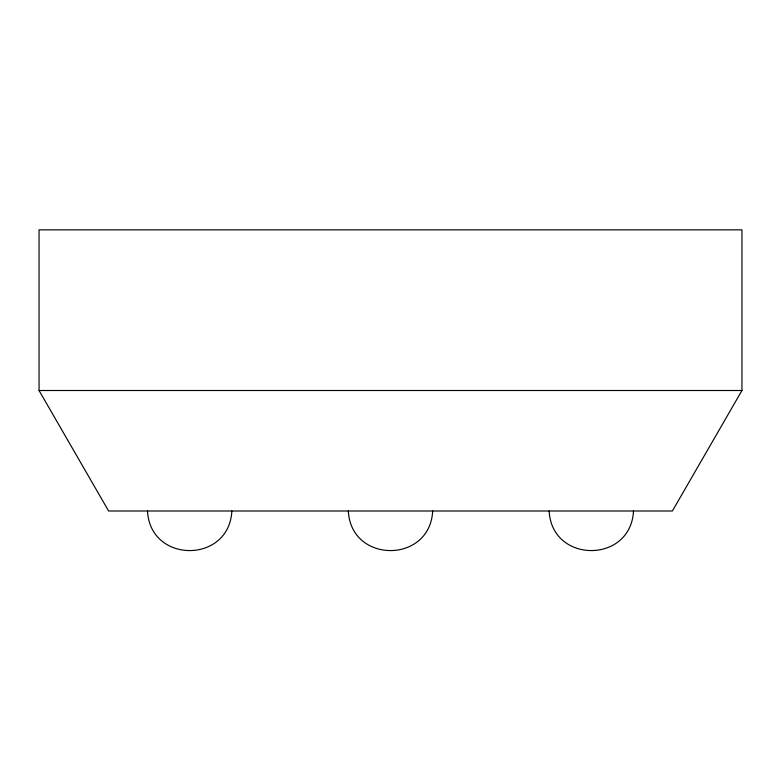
<?xml version="1.0" encoding="UTF-8"?>
<svg xmlns="http://www.w3.org/2000/svg" width="781" height="781" viewBox="0 0 781 781"><rect width="100%" height="100%" fill="white"/><g stroke="black" fill="none" stroke-linecap="round" stroke-linejoin="round"><path stroke-width="1.17" d="M231.85 510.999C229.204 563.755 150.147 563.755 147.502 510.999M432.674 510.999C430.028 563.755 350.972 563.755 348.326 510.999M633.498 510.999C630.853 563.755 551.796 563.755 549.15 510.999M741.95 390.5L672.382 510.999L108.618 510.999L39.05 390.5L39.05 229.839L741.95 229.839L741.95 390.5L39.05 390.5"/></g></svg>
